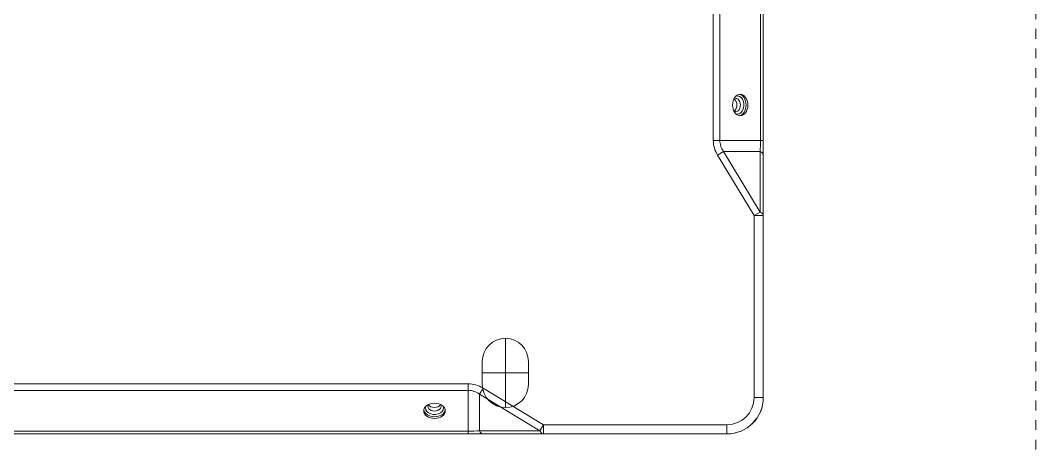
# Model space of a CAD drawing. Header units: millimetres. Extents: x 147619 to 200208, y -27981 to 8299.
# Drawn here: x 167130.3 to 167460, y -953.8 to -815.7 of the extents above; entities that cross this region are included whole.
import ezdxf

# ---------------------------------------------------------------- set-up
doc = ezdxf.new("R2010")
doc.units = ezdxf.units.MM
doc.linetypes.add('Dash', pattern=[6.35, 3.175, -3.175])
for name, color, linetype, lineweight in [('0-1', 7, 'Continuous', 5), ('G-IMPT', 7, 'Continuous', 5), ('M-EQPM', 7, 'Continuous', 5), ('M-EQPM-3', 7, 'Continuous', 80)]:
    doc.layers.add(name, color=color, linetype=linetype, lineweight=lineweight)
for name, color, linetype, lineweight, true_color in [('0-2', 7, 'Continuous', 5, 0x515151), ('G-IMPT-1', 5, 'Continuous', 5, 0x0000ff), ('G-IMPT-2', 7, 'Continuous', 5, 0x666666), ('M-EQPM-HDLN-1', 7, 'Dash', 5, 0x515151)]:
    doc.layers.add(name, color=color, linetype=linetype, lineweight=lineweight, true_color=true_color)

# ---------------------------------------------------------------- blocks, each defined once
blk = doc.blocks.new('TJ空调外机 - TJ空调外机1800_1200-1400100-10-003 三层空调通风平面图')
at = {"layer": 'M-EQPM-HDLN-1'}
blk.add_line((900, -600), (900, 600), dxfattribs=at)
blk = doc.blocks.new('YXQH_AR_B9-20_rvt-1-10-003 三层空调通风平面图')
at = {"layer": '0-2'}
blk.add_blockref('TJ空调外机 - TJ空调外机1800_1200-1400100-10-003 三层空调通风平面图', (166560.01, -590.02), dxfattribs=at)
blk = doc.blocks.new('RUXYQ14BA - top_dwg-2991071-10-003 三层空调通风平面图')
at = {"layer": 'G-IMPT'}
for p, q in [((1414.86, -442.24), (1414.86, -501.3)), ((1323.6, -489.56), (1323.6, -497.05)), ((1338.59, -497.05), (1338.59, -489.56))]:
    blk.add_line(p, q, dxfattribs=at)
at = {"layer": 'G-IMPT', "flags": 128}
for points in [[(1414.86, 243.4), (1414.86, 184.34), (1414.86, 164.68), (1414.86, 159.89), (1414.86, -417.8), (1414.86, -422.58), (1414.86, -442.24)], [(1403.06, -513.1), (1343.51, -513.1), (1323.84, -513.1), (1319.06, -513.1), (267.56, -513.1), (262.78, -513.1), (243.11, -513.1), (183.55, -513.1)]]:
    blk.add_lwpolyline(points, dxfattribs=at)
at = {"layer": 'G-IMPT'}
for centre, radius, start, end in [((1331.09, -489.56), 7.5, 0, 180), ((1331.09, -497.05), 7.5, 180, 360), ((1403.06, -501.3), 11.8, 270, 360)]:
    blk.add_arc(centre, radius, start, end, dxfattribs=at)
for centre, major_axis in [((1407.36, -406.34), (0, 3.5)), ((1308.1, -505.6), (3.5, 0))]:
    blk.add_ellipse(centre, major_axis=major_axis, ratio=0.707107, dxfattribs=at)
for centre, major_axis, start_param, end_param in [((1404.77, -406.34), (0, 2.15), 3.563087, 5.858124), ((1406.8, -406.34), (0, 3.5), 3.256126, 6.168652), ((1308.1, -503), (2.15, 0), 3.561886, 5.848844), ((1308.1, -505.04), (3.5, 0), 3.256129, 6.168649)]:
    blk.add_ellipse(centre, major_axis=major_axis, ratio=0.707107, start_param=start_param, end_param=end_param, dxfattribs=at)
for points, knots in [([(1405.9, -408.47), (1405.88, -408.48), (1405.73, -408.51), (1405.56, -408.43), (1405.4, -408.3), (1405.39, -408.29)], [0, 0, 0, 0, 0.0376259, 0.300995, 0.3150279, 0.3150279, 0.3150279, 0.3150279]), ([(1305.97, -504.14), (1305.96, -504.12), (1305.93, -503.97), (1306.02, -503.79), (1306.15, -503.63), (1306.16, -503.62)], [0, 0, 0, 0, 0.0376259, 0.300995, 0.3193476, 0.3193476, 0.3193476, 0.3193476])]:
    blk.add_open_spline(points, degree=3, knots=knots, dxfattribs=at)
at = {"layer": 'G-IMPT-1'}
for p, q in [((1331.09, -482.06), (1331.09, -504.55)), ((1323.6, -493.3), (1338.59, -493.3))]:
    blk.add_line(p, q, dxfattribs=at)
at = {"layer": 'G-IMPT-2'}
blk.add_line((1319.06, -512.22), (1319.06, -513.1), dxfattribs=at)
at = {"layer": 'G-IMPT-2', "flags": 128}
for points in [[(1400.74, -417.8), (1398.62, -417.8), (1398.62, 159.89), (1400.74, 159.89), (1400.74, -417.8), (1413.98, -417.8), (1414.86, -417.8)], [(1413.98, -417.8), (1413.98, 159.89), (1400.74, 159.89)], [(1414.86, -501.3), (1411.86, -501.3), (1411.86, -442.24), (1400.01, -422.58), (1401.96, -421.4), (1413.81, -441.07), (1413.81, -421.4), (1401.96, -421.4)], [(1414.86, -442.24), (1411.86, -442.24), (1413.81, -441.07)], [(267.56, -498.98), (267.56, -496.86), (1319.06, -496.86), (1319.06, -498.98), (1319.06, -512.22), (267.56, -512.22)], [(1319.06, -498.98), (267.56, -498.98), (267.56, -512.22), (267.56, -513.1)], [(1322.67, -500.19), (1323.84, -498.24), (1343.51, -510.1), (1403.06, -510.1), (1403.06, -513.1)], [(1342.33, -512.05), (1343.51, -510.1), (1343.51, -513.1)]]:
    blk.add_lwpolyline(points, dxfattribs=at)
blk.add_lwpolyline([(1322.67, -512.05), (1342.33, -512.05), (1322.67, -500.19)], close=True, dxfattribs=at)
at = {"layer": 'G-IMPT-2'}
blk.add_arc((1403.06, -501.3), 8.8, 270, 360, dxfattribs=at)
for centre, major_axis, ratio, start_param, end_param in [((1405.9, -406.34), (0, 2.15), 0.707107, 3.142557, 6.299737), ((1406.47, -406.34), (0, 2.95), 0.707107, 3.141593, 6.541554), ((1406.47, -406.34), (0, 2.95), 0.707107, 2.878358, 3.141593), ((1415.87, -417.8), (17.25, 0), 0.707107, 3.141593, 3.544589), ((1415.87, -417.8), (15.13, 0), 0.60798, 3.141593, 3.544589), ((1411.86, -417.8), (0, 9.2), 0.230578, 4.309392, 4.712389), ((1411.86, -422.58), (-3, 0), 0.516334, 3.141593, 4.004199), ((1411.86, -442.24), (3, 0), 0.516334, 0, 0.862606), ((1319.06, -514.11), (0, 17.25), 0.707107, 5.880189, 6.283185), ((1319.06, -514.11), (0, 15.13), 0.60798, 5.880189, 6.283185), ((1308.1, -504.7), (2.95, 0), 0.707107, 3.141593, 6.541546), ((1308.1, -504.7), (2.95, 0), 0.707107, 2.883232, 3.141593), ((1308.1, -504.14), (2.15, 0), 0.707107, 3.142557, 6.299737), ((1319.06, -510.1), (9.2, 0), 0.230578, 4.712389, 5.115386), ((1323.84, -510.1), (0, 3), 0.516334, 2.278987, 3.141593), ((1343.51, -510.1), (0, 3), 0.516334, 2.278987, 3.141593)]:
    blk.add_ellipse(centre, major_axis=major_axis, ratio=ratio, start_param=start_param, end_param=end_param, dxfattribs=at)
blk = doc.blocks.new('RUXYQ14BA - top_dwg-V221-10-003 三层空调通风平面图')
at = {"layer": 'G-IMPT'}
for p, q in [((1414.86, -442.24), (1414.86, -501.3)), ((1323.6, -489.56), (1323.6, -497.05)), ((1338.59, -497.05), (1338.59, -489.56))]:
    blk.add_line(p, q, dxfattribs=at)
at = {"layer": 'G-IMPT', "flags": 128}
for points in [[(1414.86, 243.4), (1414.86, 184.34), (1414.86, 164.68), (1414.86, 159.89), (1414.86, -417.8), (1414.86, -422.58), (1414.86, -442.24)], [(1403.06, -513.1), (1343.51, -513.1), (1323.84, -513.1), (1319.06, -513.1), (267.56, -513.1), (262.78, -513.1), (243.11, -513.1), (183.55, -513.1)]]:
    blk.add_lwpolyline(points, dxfattribs=at)
at = {"layer": 'G-IMPT'}
for centre, radius, start, end in [((1331.09, -489.56), 7.5, 0, 180), ((1331.09, -497.05), 7.5, 180, 360), ((1403.06, -501.3), 11.8, 270, 360)]:
    blk.add_arc(centre, radius, start, end, dxfattribs=at)
for centre, major_axis in [((1407.36, -406.34), (0, 3.5)), ((1308.1, -505.6), (3.5, 0))]:
    blk.add_ellipse(centre, major_axis=major_axis, ratio=0.707107, dxfattribs=at)
for centre, major_axis, start_param, end_param in [((1404.77, -406.34), (0, 2.15), 3.563087, 5.858124), ((1406.8, -406.34), (0, 3.5), 3.256126, 6.168652), ((1308.1, -503), (2.15, 0), 3.561886, 5.848844), ((1308.1, -505.04), (3.5, 0), 3.256129, 6.168649)]:
    blk.add_ellipse(centre, major_axis=major_axis, ratio=0.707107, start_param=start_param, end_param=end_param, dxfattribs=at)
for points, knots in [([(1405.9, -408.47), (1405.88, -408.48), (1405.73, -408.51), (1405.56, -408.43), (1405.4, -408.3), (1405.39, -408.29)], [0, 0, 0, 0, 0.0376259, 0.300995, 0.3150279, 0.3150279, 0.3150279, 0.3150279]), ([(1305.97, -504.14), (1305.96, -504.12), (1305.93, -503.97), (1306.02, -503.79), (1306.15, -503.63), (1306.16, -503.62)], [0, 0, 0, 0, 0.0376259, 0.300995, 0.3193476, 0.3193476, 0.3193476, 0.3193476])]:
    blk.add_open_spline(points, degree=3, knots=knots, dxfattribs=at)
at = {"layer": 'G-IMPT-1'}
for p, q in [((1331.09, -482.06), (1331.09, -504.55)), ((1323.6, -493.3), (1338.59, -493.3))]:
    blk.add_line(p, q, dxfattribs=at)
at = {"layer": 'G-IMPT-2'}
blk.add_line((1319.06, -512.22), (1319.06, -513.1), dxfattribs=at)
at = {"layer": 'G-IMPT-2', "flags": 128}
for points in [[(1400.74, -417.8), (1398.62, -417.8), (1398.62, 159.89), (1400.74, 159.89), (1400.74, -417.8), (1413.98, -417.8), (1414.86, -417.8)], [(1413.98, -417.8), (1413.98, 159.89), (1400.74, 159.89)], [(1414.86, -501.3), (1411.86, -501.3), (1411.86, -442.24), (1400.01, -422.58), (1401.96, -421.4), (1413.81, -441.07), (1413.81, -421.4), (1401.96, -421.4)], [(1414.86, -442.24), (1411.86, -442.24), (1413.81, -441.07)], [(267.56, -498.98), (267.56, -496.86), (1319.06, -496.86), (1319.06, -498.98), (1319.06, -512.22), (267.56, -512.22)], [(1319.06, -498.98), (267.56, -498.98), (267.56, -512.22), (267.56, -513.1)], [(1322.67, -500.19), (1323.84, -498.24), (1343.51, -510.1), (1403.06, -510.1), (1403.06, -513.1)], [(1342.33, -512.05), (1343.51, -510.1), (1343.51, -513.1)]]:
    blk.add_lwpolyline(points, dxfattribs=at)
blk.add_lwpolyline([(1322.67, -512.05), (1342.33, -512.05), (1322.67, -500.19)], close=True, dxfattribs=at)
at = {"layer": 'G-IMPT-2'}
blk.add_arc((1403.06, -501.3), 8.8, 270, 360, dxfattribs=at)
for centre, major_axis, ratio, start_param, end_param in [((1405.9, -406.34), (0, 2.15), 0.707107, 3.142557, 6.299737), ((1406.47, -406.34), (0, 2.95), 0.707107, 3.141593, 6.541554), ((1406.47, -406.34), (0, 2.95), 0.707107, 2.878358, 3.141593), ((1415.87, -417.8), (17.25, 0), 0.707107, 3.141593, 3.544589), ((1415.87, -417.8), (15.13, 0), 0.60798, 3.141593, 3.544589), ((1411.86, -417.8), (0, 9.2), 0.230578, 4.309392, 4.712389), ((1411.86, -422.58), (-3, 0), 0.516334, 3.141593, 4.004199), ((1411.86, -442.24), (3, 0), 0.516334, 0, 0.862606), ((1319.06, -514.11), (0, 17.25), 0.707107, 5.880189, 6.283185), ((1319.06, -514.11), (0, 15.13), 0.60798, 5.880189, 6.283185), ((1308.1, -504.7), (2.95, 0), 0.707107, 3.141593, 6.541546), ((1308.1, -504.7), (2.95, 0), 0.707107, 2.883232, 3.141593), ((1308.1, -504.14), (2.15, 0), 0.707107, 3.142557, 6.299737), ((1319.06, -510.1), (9.2, 0), 0.230578, 4.712389, 5.115386), ((1323.84, -510.1), (0, 3), 0.516334, 2.278987, 3.141593), ((1343.51, -510.1), (0, 3), 0.516334, 2.278987, 3.141593)]:
    blk.add_ellipse(centre, major_axis=major_axis, ratio=ratio, start_param=start_param, end_param=end_param, dxfattribs=at)
blk = doc.blocks.new('RUXYQ14BA - RUXYQ14BA-2991177-10-003 三层空调通风平面图')
at = {"layer": 'M-EQPM'}
for p, q in [((621.55, 11.86), (621.55, 756.62)), ((-609.89, 0), (609.69, 0))]:
    blk.add_line(p, q, dxfattribs=at)
blk.add_arc((609.69, 11.86), 11.86, 270, 360, dxfattribs=at)
for name in ['RUXYQ14BA - top_dwg-2991071-10-003 三层空调通风平面图', 'RUXYQ14BA - top_dwg-V221-10-003 三层空调通风平面图']:
    blk.add_blockref(name, (-793.31, 513.1))

msp = doc.modelspace()

# ---------------------------------------------------------------- block references
at = {"layer": '0-1'}
msp.add_blockref('YXQH_AR_B9-20_rvt-1-10-003 三层空调通风平面图', (0, 0), dxfattribs=at)
at = {"layer": 'M-EQPM-3'}
msp.add_blockref('RUXYQ14BA - RUXYQ14BA-2991177-10-003 三层空调通风平面图', (166750.01, -950), dxfattribs=at)

doc.saveas('drawing.dxf')
